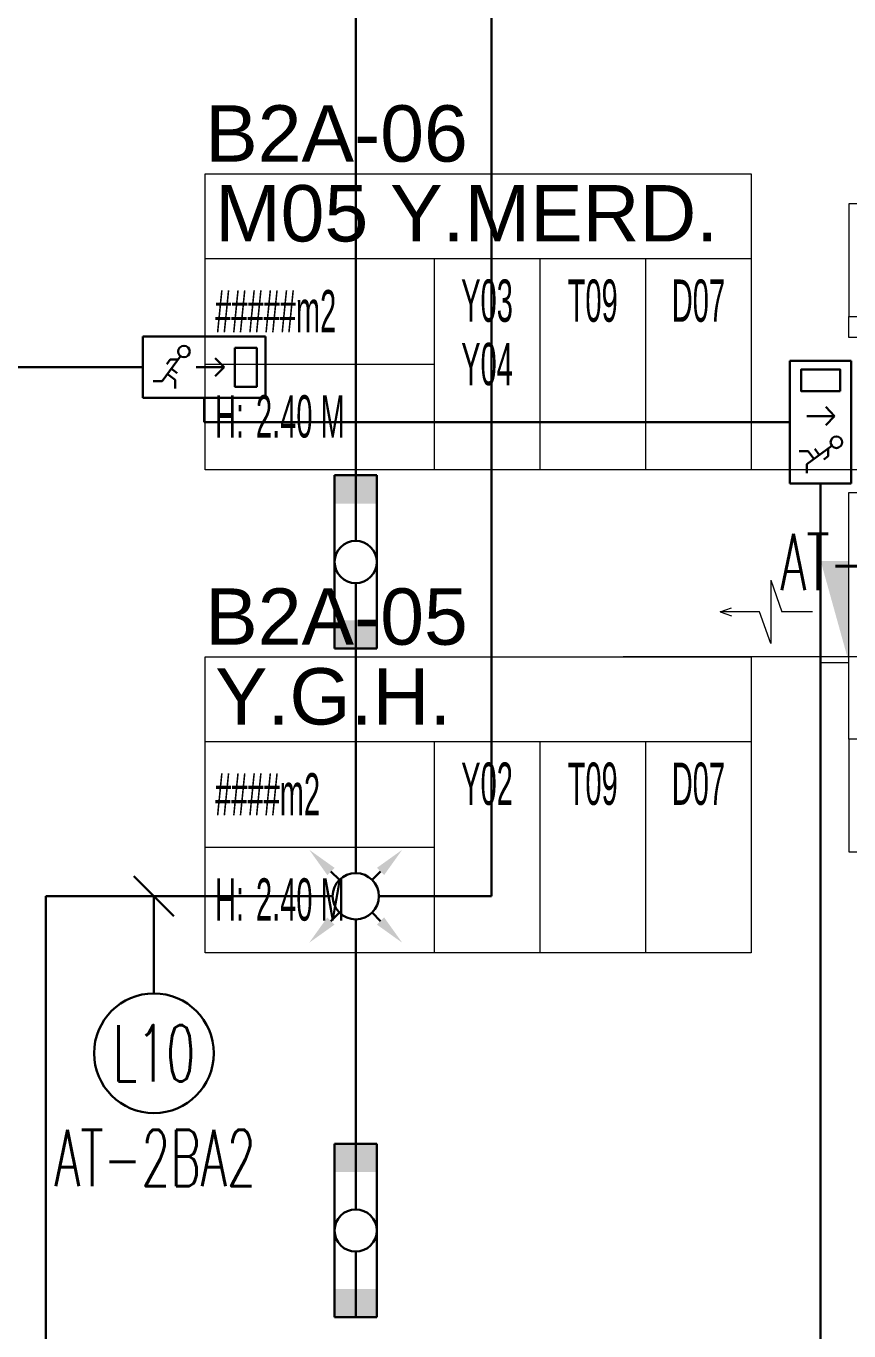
# Model space of a CAD drawing. Header units: metres. Extents: x -13316 to 152404, y -3899 to 30226.
# Drawn here: x 38976 to 39560, y 2000 to 2926 of the extents above; entities that cross this region are included whole.
import ezdxf
from ezdxf.enums import TextEntityAlignment as Align

# ---------------------------------------------------------------- set-up
doc = ezdxf.new("R2010")
doc.units = ezdxf.units.M
doc.header["$LTSCALE"] = 100
doc.header["$MEASUREMENT"] = 0
doc.layers.get('0').update_dxf_attribs({"color": 9, "lineweight": 9})
for name, color, linetype, lineweight in [('00', 9, 'Continuous', 9), ('01', 9, 'Continuous', 9), ('06D', 9, 'Continuous', 9), ('21_mahal200', 9, 'Continuous', 9), ('32-ekipman', 9, 'Continuous', 9), ('E-1x8 W ACİL ÇIKIŞ ARMATÜRÜ (TİP1)', 7, 'Continuous', 30), ('E-1x8 W ACİL ÇIKIŞ ARMATÜRÜ (TİP2)', 7, 'Continuous', 30), ('E-2x36 W SIVAÜSTÜ FLUORESAN ARMATÜR (ETANŞ)', 7, 'Continuous', 30), ('E-KABLO', 7, 'Continuous', 30), ('E-LINYE', 7, 'Continuous', 30), ('E-TAVAN TİPİ 360° VARLIK SENSÖRÜ (ALGILAMA ÇAPI 10 14 m)', 7, 'Continuous', 30)]:
    doc.layers.add(name, color=color, linetype=linetype, lineweight=lineweight)
doc.styles.add('Arial', font='arial.ttf', dxfattribs={"height": 2.5})
doc.styles.add('E-YAZI', font='txttw.shx')
doc.styles.add('MuuM_TEXT-STANDART', font='ARIALN.TTF')
doc.dimstyles.new('MuuM_DIM200', dxfattribs={"dimscale": 20, "dimtxt": 2, "dimasz": 1, "dimexe": 1, "dimexo": 1, "dimgap": 1, "dimtad": 1, "dimdec": 1, "dimrnd": 0.5, "dimdsep": 46, "dimtxsty": 'MuuM_TEXT-STANDART', "dimblk": 'ARCHTICK', "dimcen": 0, "dimdle": 0.15, "dimclrd": 256, "dimclre": 256, "dimclrt": 256, "dimadec": 0, "dimazin": 0, "dimtfac": 5, "dimtdec": 1, "dimtix": 1, "dimtmove": 2, "dimatfit": 3, "dimldrblk": 'DOT', "dimfxl": 3, "dimfxlon": 1, "dimtolj": 1, "dimlwd": -1, "dimlwe": -1, "dimarcsym": 0})

# ---------------------------------------------------------------- blocks, each defined once
blk = doc.blocks.new('100_2x36 W SIVAÜSTÜ FLUORESAN ARMATÜR (ETANŞ)')
at = {"layer": 'E-2x36 W SIVAÜSTÜ FLUORESAN ARMATÜR (ETANŞ)', "color": 4}
for p, q in [((-6.15, 1.5), (6.15, 1.5)), ((-6.15, 1.5), (-6.15, -1.5)), ((6.15, 1.5), (6.15, -1.5)), ((-1.5, 0), (-6.15, 0)), ((1.5, 0), (6.15, 0)), ((-6.15, -1.5), (6.15, -1.5))]:
    blk.add_line(p, q, dxfattribs=at)
blk.add_circle((0, 0), 1.5, dxfattribs=at)
for points in [[(-4.15, 1.5), (-4.15, -1.5), (-6.15, 1.5), (-6.15, -1.5)], [(4.15, 1.5), (4.15, -1.5), (6.15, 1.5), (6.15, -1.5)]]:
    blk.add_solid(points, dxfattribs=at)
blk = doc.blocks.new('100_TAVAN TİPİ 360° VARLIK SENSÖRÜ (ALGILAMA ÇAPI 10 14 m)')
at = {"layer": 'E-TAVAN TİPİ 360° VARLIK SENSÖRÜ (ALGILAMA ÇAPI 10 14 m)', "color": 3}
for p, q in [((-1.099, 1.099), (-0.726, 0.726)), ((1.099, 1.099), (0.726, 0.726)), ((-1.099, -1.099), (-0.726, -0.726)), ((1.099, -1.099), (0.726, -0.726))]:
    blk.add_line(p, q, dxfattribs=at)
at = {"layer": 'E-TAVAN TİPİ 360° VARLIK SENSÖRÜ (ALGILAMA ÇAPI 10 14 m)', "color": 4}
blk.add_circle((0, 0), 1.026, dxfattribs=at)
at = {"layer": 'E-TAVAN TİPİ 360° VARLIK SENSÖRÜ (ALGILAMA ÇAPI 10 14 m)', "color": 3}
for points in [[(-1.26, 0.939), (-0.939, 1.259), (-2.061, 2.061)], [(1.26, 0.939), (0.939, 1.259), (2.061, 2.061)], [(-1.26, -0.939), (-0.939, -1.259), (-2.061, -2.061)], [(1.26, -0.939), (0.939, -1.259), (2.061, -2.061)]]:
    blk.add_solid(points, dxfattribs=at)
blk = doc.blocks.new('100_1x8 W ACİL ÇIKIŞ ARMATÜRÜ (TİP2)')
at = {"layer": 'E-1x8 W ACİL ÇIKIŞ ARMATÜRÜ (TİP2)', "color": 4}
for p, q in [((-3.4, 0), (-3.4, 3.4)), ((-3.4, 3.4), (3.4, 3.4)), ((3.4, 3.4), (3.4, 0)), ((3.4, 0), (-3.4, 0))]:
    blk.add_line(p, q, dxfattribs=at)
at = {"layer": 'E-1x8 W ACİL ÇIKIŞ ARMATÜRÜ (TİP2)', "color": 1}
for p, q in [((-1.305, 2.317), (-2.331, 0.937)), ((-0.16, 1.989), (0.335, 2.471)), ((0.34, 2.476), (0.34, 0.934)), ((0.34, 2.476), (0.84, 1.989)), ((-1.882, 2.125), (-2.072, 1.87)), ((-1.448, 2.125), (-1.882, 2.125)), ((-1.484, 1.378), (-1.818, 1.627)), ((-2.821, 0.937), (-2.331, 0.937)), ((-1.608, 1.01), (-2.039, 1.33)), ((-1.608, 1.01), (-1.608, 0.516))]:
    blk.add_line(p, q, dxfattribs=at)
blk.add_lwpolyline([(1.715, 2.777), (2.92, 2.777), (2.92, 0.623), (1.715, 0.623)], close=True, dxfattribs=at)
blk.add_circle((-1.115, 2.574), 0.32, dxfattribs=at)
blk = doc.blocks.new('100_1x8 W ACİL ÇIKIŞ ARMATÜRÜ (TİP1)')
at = {"layer": 'E-1x8 W ACİL ÇIKIŞ ARMATÜRÜ (TİP1)', "color": 4}
for p, q in [((-3.4, 3.4), (3.4, 3.4)), ((-3.4, 0), (-3.4, 3.4)), ((3.4, 3.4), (3.4, 0)), ((3.4, 0), (-3.4, 0))]:
    blk.add_line(p, q, dxfattribs=at)
at = {"layer": 'E-1x8 W ACİL ÇIKIŞ ARMATÜRÜ (TİP1)', "color": 1}
for p, q in [((-1.305, 2.317), (-2.331, 0.937)), ((1.112, 1.705), (0.624, 2.205)), ((-1.882, 2.125), (-2.072, 1.87)), ((-1.448, 2.125), (-1.882, 2.125)), ((-1.484, 1.378), (-1.818, 1.627)), ((1.112, 1.705), (-0.431, 1.705)), ((0.624, 1.205), (1.107, 1.7)), ((-2.821, 0.937), (-2.331, 0.937)), ((-1.608, 1.01), (-2.039, 1.33)), ((-1.608, 1.01), (-1.608, 0.516))]:
    blk.add_line(p, q, dxfattribs=at)
blk.add_lwpolyline([(1.715, 2.777), (2.92, 2.777), (2.92, 0.623), (1.715, 0.623)], close=True, dxfattribs=at)
blk.add_circle((-1.115, 2.574), 0.32, dxfattribs=at)
blk = doc.blocks.new('p-kolon_80x80')
blk.add_lwpolyline([(-40, -40), (40, -40), (40, 40), (-40, 40)], close=True)
blk = doc.blocks.new('2.Bod.Ara.Sitatik Elk.')
at = {"layer": '01'}
for p in [(11280, -6190), (11280, -6570)]:
    blk.add_blockref('p-kolon_80x80', p, dxfattribs=at)
blk = doc.blocks.new('YD-72-20')
at = {"linetype": 'Continuous'}
for p, q in [((0, 0.7139), (-0.0282, 0.6343)), ((0, 0.7139), (0.0282, 0.6343)), ((0, 0.4335), (0, 0.7139)), ((0.225, 0.3547), (0, 0.4335)), ((-0.225, 0.3547), (0.225, 0.3547)), ((-0.225, 0.3547), (0, 0.276)), ((0, 0.058), (0, 0.276)), ((0.36, 0), (-0.36, 0)), ((0.36, 0), (0.36, -0.2))]:
    blk.add_line(p, q, dxfattribs=at)
blk.add_solid([(0.36, -0.2), (-0.36, 0), (-0.36, -0.2)])
blk = doc.blocks.new('b2a yan.dol')
at = {"xscale": -100, "yscale": 100, "zscale": 100, "rotation": 90}
blk.add_blockref('YD-72-20', (39220, -17321.02), dxfattribs=at)
blk = doc.blocks.new('_ArchTick')
at = {"color": 0, "linetype": 'ByBlock', "const_width": 0.15}
blk.add_lwpolyline([(-0.5, -0.5), (0.5, 0.5)], dxfattribs=at)
blk = doc.blocks.new('_Dot')
at = {"color": 0, "linetype": 'ByBlock', "lineweight": -2}
blk.add_line((-0.5, 0), (-1, 0), dxfattribs=at)
at = {"color": 0, "linetype": 'ByBlock', "const_width": 0.5}
blk.add_lwpolyline([(-0.25, 0, 1), (0.25, 0, 1)], format="xyb", close=True, dxfattribs=at)
blk = doc.blocks.new('0_roomno2')
blk.add_lwpolyline([(19.375, -10.5), (0, -10.5), (0, 0), (19.375, 0)], close=True)
for points in [[(0, -3), (19.375, -3)], [(8.125, -3), (8.125, -10.5)], [(11.875, -3), (11.875, -10.5)], [(15.625, -3), (15.625, -10.5)], [(0, -6.75), (8.125, -6.75)]]:
    blk.add_lwpolyline(points)
at = {"style": 'MuuM_TEXT-STANDART', "width": 0.6}
blk.add_text('H:', height=1.5, dxfattribs=at).set_placement((0.35, -8.608), align=Align.MIDDLE_LEFT)
at = {"style": 'Arial'}
blk.add_attdef('ODANO', (0, 1.17), '', height=2, dxfattribs=at)
blk.add_attdef('MEKANADI', text='', height=2, dxfattribs=at).set_placement((0.35, -3), align=Align.BOTTOM_LEFT)
at = {"style": 'MuuM_TEXT-STANDART', "width": 0.6}
for tag, p in [('M2', (0.35, -4.875)), ('TEMIZTAVANYUKSEKLIGI', (1.8, -8.608))]:
    blk.add_attdef(tag, text='', height=1.5, dxfattribs=at).set_placement(p, align=Align.MIDDLE_LEFT)
for tag, p in [('YER01', (10, -4.5)), ('TAVAN01', (13.75, -4.5)), ('DUVAR01', (17.5, -4.5)), ('YER02', (10, -6.75)), ('TAVAN02', (13.75, -6.75)), ('DUVAR02', (17.5, -6.75)), ('YER03', (10, -9)), ('TAVAN03', (13.75, -9)), ('DUVAR03', (17.5, -9))]:
    blk.add_attdef(tag, text='', height=1.5, dxfattribs=at).set_placement(p, align=Align.MIDDLE_CENTER)
blk = doc.blocks.new('2.Bod.Ara.Mimari Elk.')
at = {"layer": '00'}
blk.add_lwpolyline([(11240, -6245), (11240, -6230), (11255, -6230), (11255, -6245), (11240, -6245)], dxfattribs=at)
blk.add_lwpolyline([(11255, -6355), (11255, -6530), (11240, -6530), (11240, -6355)], close=True, dxfattribs=at)
at = {"layer": '21_mahal200'}
ref = blk.add_blockref('0_roomno2', (10783.19, -6128.76), dxfattribs=dict(at, xscale=20, yscale=20, zscale=20))
ref.add_attrib('ODANO', 'B2A-06', (10783.19, -6120.12), dxfattribs={"layer": '0', "height": 40, "style": 'Arial'})
ref.add_attrib('MEKANADI', 'M05 Y.MERD.', dxfattribs={"layer": '0', "height": 40, "style": 'Arial'}).set_placement((10790.19, -6188.76), align=Align.BOTTOM_LEFT)
ref.add_attrib('M2', '#####m2', dxfattribs={"layer": '0', "height": 30, "style": 'MuuM_TEXT-STANDART', "width": 0.6}).set_placement((10790.19, -6226.26), align=Align.MIDDLE_LEFT)
ref.add_attrib('TEMIZTAVANYUKSEKLIGI', '2.40 M', dxfattribs={"layer": '0', "height": 30, "style": 'MuuM_TEXT-STANDART', "width": 0.6}).set_placement((10819.19, -6300.92), align=Align.MIDDLE_LEFT)
ref.add_attrib('YER01', 'Y03', dxfattribs={"layer": '0', "height": 30, "style": 'MuuM_TEXT-STANDART', "width": 0.6}).set_placement((10983.19, -6218.76), align=Align.MIDDLE_CENTER)
ref.add_attrib('TAVAN01', 'T09', dxfattribs={"layer": '0', "height": 30, "style": 'MuuM_TEXT-STANDART', "width": 0.6}).set_placement((11058.19, -6218.76), align=Align.MIDDLE_CENTER)
ref.add_attrib('DUVAR01', 'D07', dxfattribs={"layer": '0', "height": 30, "style": 'MuuM_TEXT-STANDART', "width": 0.6}).set_placement((11133.19, -6218.76), align=Align.MIDDLE_CENTER)
ref.add_attrib('YER02', 'Y04', dxfattribs={"layer": '0', "height": 30, "style": 'MuuM_TEXT-STANDART', "width": 0.6}).set_placement((10983.19, -6263.76), align=Align.MIDDLE_CENTER)
ref = blk.add_blockref('0_roomno2', (10783.19, -6471.63), dxfattribs=dict(at, xscale=20, yscale=20, zscale=20))
ref.add_attrib('ODANO', 'B2A-05', (10783.19, -6462.99), dxfattribs={"layer": '0', "height": 40, "style": 'Arial'})
ref.add_attrib('MEKANADI', 'Y.G.H.', dxfattribs={"layer": '0', "height": 40, "style": 'Arial'}).set_placement((10790.19, -6531.63), align=Align.BOTTOM_LEFT)
ref.add_attrib('M2', '####m2', dxfattribs={"layer": '0', "height": 30, "style": 'MuuM_TEXT-STANDART', "width": 0.6}).set_placement((10790.19, -6569.13), align=Align.MIDDLE_LEFT)
ref.add_attrib('TEMIZTAVANYUKSEKLIGI', '2.40 M', dxfattribs={"layer": '0', "height": 30, "style": 'MuuM_TEXT-STANDART', "width": 0.6}).set_placement((10819.19, -6643.79), align=Align.MIDDLE_LEFT)
ref.add_attrib('YER01', 'Y02', dxfattribs={"layer": '0', "height": 30, "style": 'MuuM_TEXT-STANDART', "width": 0.6}).set_placement((10983.19, -6561.63), align=Align.MIDDLE_CENTER)
ref.add_attrib('TAVAN01', 'T09', dxfattribs={"layer": '0', "height": 30, "style": 'MuuM_TEXT-STANDART', "width": 0.6}).set_placement((11058.19, -6561.63), align=Align.MIDDLE_CENTER)
ref.add_attrib('DUVAR01', 'D07', dxfattribs={"layer": '0', "height": 30, "style": 'MuuM_TEXT-STANDART', "width": 0.6}).set_placement((11133.19, -6561.63), align=Align.MIDDLE_CENTER)
at = {"layer": '32-ekipman'}
blk.add_blockref('b2a yan.dol', (-28000, 10881.42), dxfattribs=at)
at = {"layer": '21_mahal200'}
for points in [[(11552.82, -6338.76), (11170.69, -6338.76)], [(11348.93, -6471.63), (11079.81, -6471.63)]]:
    blk.add_leader(points, dimstyle='MuuM_DIM200', override={"dimasz": 1, "dimfxl": 10}, dxfattribs=at)

msp = doc.modelspace()

# ---------------------------------------------------------------- linework, layer by layer
at = {"layer": 'E-KABLO', "color": 3}
for p in [(39306.42, 3257.5), (39226.42, 2308.5)]:
    msp.add_line(p, (39306.42, 2308.5), dxfattribs=at)
at = {"layer": 'E-KABLO', "color": 6}
for p, q in [((39210, 2607.25), (39210, 2958.75)), ((39210, 2324.92), (39210, 2484.25)), ((39193.58, 2308.5), (38990, 2308.5)), ((38990, 2308.5), (38990, 1334.5)), ((39210, 2132.75), (39210, 2292.08))]:
    msp.add_line(p, q, dxfattribs=at)
at = {"layer": 'E-KABLO', "color": 4}
for p, q in [((39058.85, 2683.94), (38241.81, 2683.94)), ((39102.37, 2662.18), (39102.37, 2645)), ((39518.17, 2645), (39102.37, 2645)), ((39539.93, 2601.48), (39539.93, 853.25))]:
    msp.add_line(p, q, dxfattribs=at)
at = {"layer": 'E-LINYE', "color": 7, "linetype": 'Continuous'}
for p, q in [((39052.65, 2322.64), (39080.93, 2294.36)), ((39066.79, 2239.51), (39066.79, 2308.5))]:
    msp.add_line(p, q, dxfattribs=at)
msp.add_circle((39066.79, 2197.07), 42.44, dxfattribs=at)

# ---------------------------------------------------------------- block references
at = {"layer": '06D'}
for name in ['2.Bod.Ara.Sitatik Elk.', '2.Bod.Ara.Mimari Elk.']:
    msp.add_blockref(name, (28320, 8950), dxfattribs=at)
at = {"layer": 'E-1x8 W ACİL ÇIKIŞ ARMATÜRÜ (TİP1)', "xscale": 12.8, "yscale": 12.8, "zscale": 12.8}
msp.add_blockref('100_1x8 W ACİL ÇIKIŞ ARMATÜRÜ (TİP1)', (39102.37, 2662.18), dxfattribs=at)
at = {"layer": 'E-1x8 W ACİL ÇIKIŞ ARMATÜRÜ (TİP2)', "xscale": -12.8, "yscale": 12.8, "zscale": 12.8, "rotation": 270}
msp.add_blockref('100_1x8 W ACİL ÇIKIŞ ARMATÜRÜ (TİP2)', (39518.17, 2645), dxfattribs=at)
at = {"layer": 'E-2x36 W SIVAÜSTÜ FLUORESAN ARMATÜR (ETANŞ)', "xscale": 10, "yscale": 10, "zscale": 10, "rotation": 90}
for p in [(39210, 2545.75), (39210, 2071.25)]:
    msp.add_blockref('100_2x36 W SIVAÜSTÜ FLUORESAN ARMATÜR (ETANŞ)', p, dxfattribs=at)
at = {"layer": 'E-TAVAN TİPİ 360° VARLIK SENSÖRÜ (ALGILAMA ÇAPI 10 14 m)', "xscale": 16, "yscale": 16, "zscale": 16}
msp.add_blockref('100_TAVAN TİPİ 360° VARLIK SENSÖRÜ (ALGILAMA ÇAPI 10 14 m)', (39210, 2308.5), dxfattribs=at)

# ---------------------------------------------------------------- texts
at = {"layer": 'E-LINYE', "color": 3, "linetype": 'Continuous', "style": 'E-YAZI', "width": 0.6}
for s, p in [('AT-2B5', (39573.54, 2545.7)), ('L10', (39066.79, 2197.07)), ('AT-2BA2', (39067.61, 2122.82))]:
    msp.add_text(s, height=40, dxfattribs=at).set_placement(p, align=Align.MIDDLE_CENTER)

doc.saveas('drawing.dxf')
